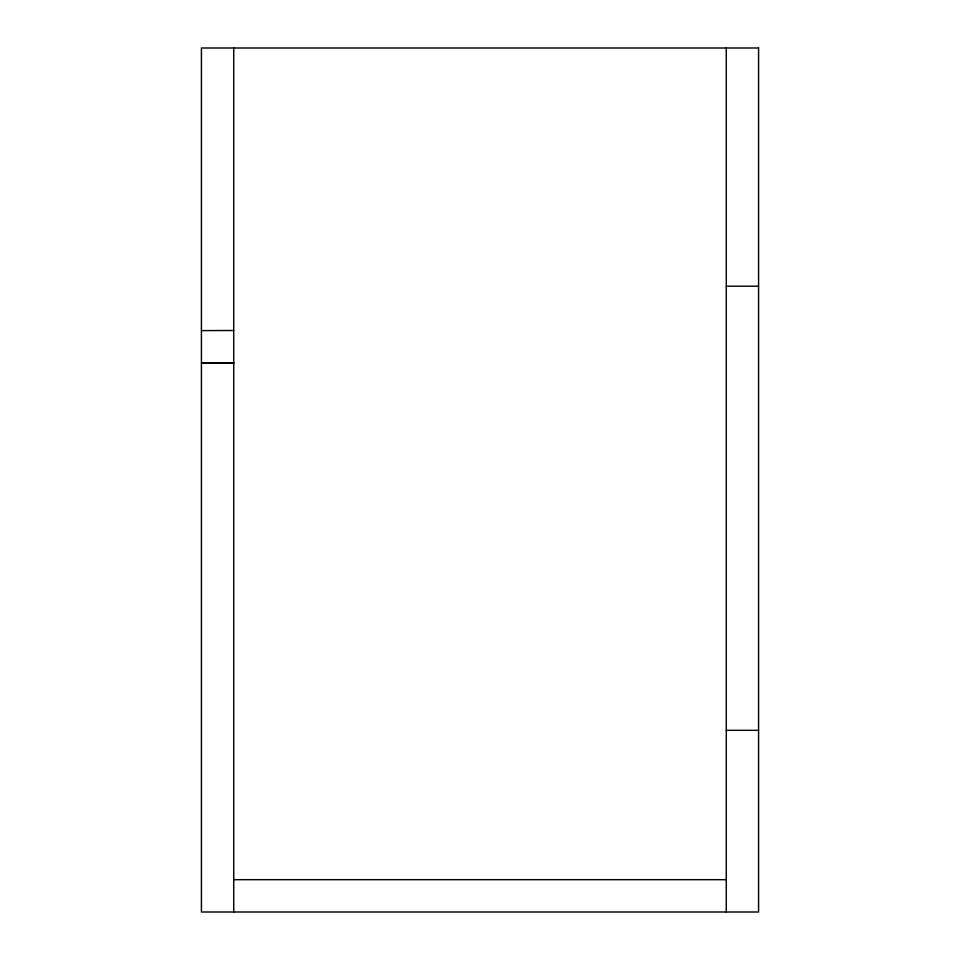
<?xml version="1.0" encoding="UTF-8"?>
<svg xmlns="http://www.w3.org/2000/svg" width="960" height="960" viewBox="0 0 960 960"><rect width="100%" height="100%" fill="white"/><g stroke="black" fill="none" stroke-linecap="round" stroke-linejoin="round"><path stroke-width="1.44" d="M726.276 286.2L758.58 286.2M201.42 330.612L233.724 330.492M726.276 730.32L758.58 730.32M233.724 879.696L726.276 879.696M726.276 48L726.276 912M233.724 48L233.724 912M758.58 48L201.42 48L201.42 912L758.58 912L758.58 48M233.724 362.784L201.42 362.784L233.724 362.916"/></g></svg>
